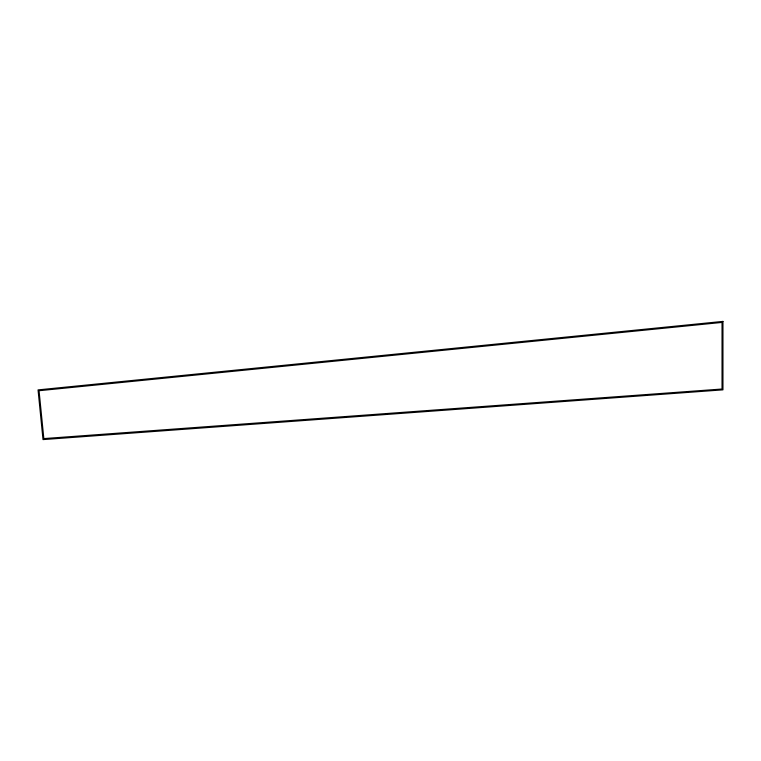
<?xml version="1.0" encoding="UTF-8"?>
<svg xmlns="http://www.w3.org/2000/svg" width="761" height="761" viewBox="0 0 761 761"><rect width="100%" height="100%" fill="white"/><g stroke="black" fill="none" stroke-linecap="round" stroke-linejoin="round"><path stroke-width="1.14" d="M722.95 321.408L38.05 389.898L43.016 439.592L722.95 389.851L722.95 321.408M722.037 322.417L39.049 390.716L43.834 438.593L722.037 389.023L722.037 322.417"/></g></svg>
